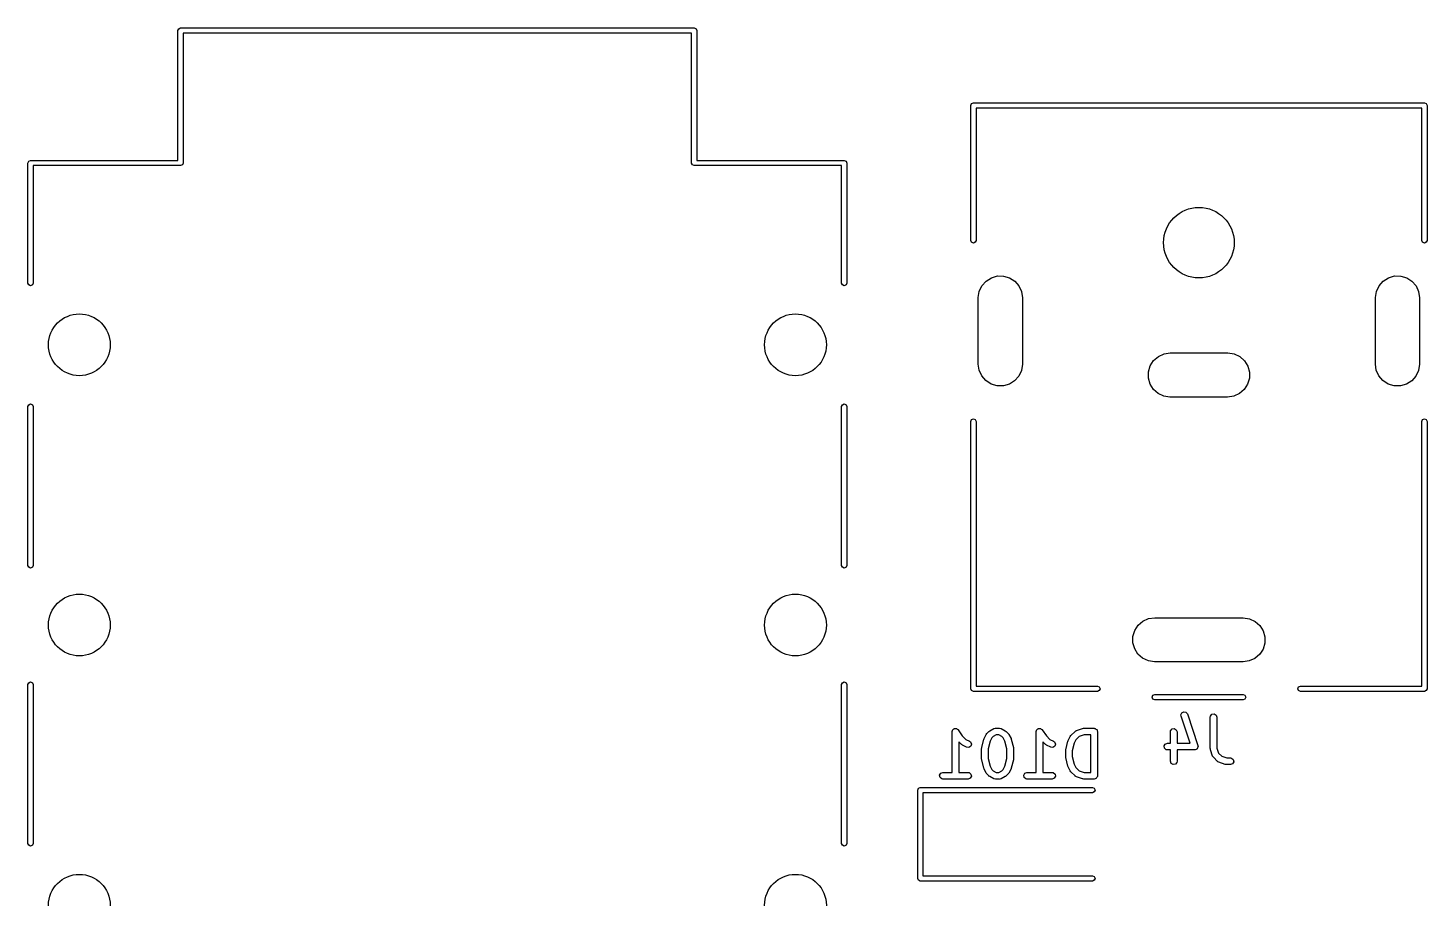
# Model space of a CAD drawing. Extents: x 109 to 192, y -153 to -42.
# Drawn here: x 113.16 to 144.87, y -62.15 to -42.44 of the extents above; entities that cross this region are included whole.
import ezdxf

# ---------------------------------------------------------------- set-up
doc = ezdxf.new("R2010")
doc.units = 0
doc.layers.add('BLACK', color=7, linetype='CONTINUOUS')

msp = doc.modelspace()

# ---------------------------------------------------------------- linework, layer by layer
at = {"layer": 'BLACK', "linetype": 'CONTINUOUS'}
for p, q in [((116.561, -42.495), (116.579, -42.4526)), ((116.579, -42.4526), (116.621, -42.435)), ((116.621, -42.435), (128.261, -42.435)), ((128.261, -42.435), (128.303, -42.4526)), ((128.303, -42.4526), (128.321, -42.495)), ((116.561, -45.435), (116.561, -42.495)), ((128.201, -42.555), (116.681, -42.555)), ((116.681, -42.555), (116.681, -45.495)), ((128.201, -45.495), (128.201, -42.555)), ((128.321, -42.495), (128.321, -45.435)), ((134.53, -44.19), (134.548, -44.1476)), ((134.53, -47.25), (134.53, -44.19)), ((134.548, -44.1476), (134.59, -44.13)), ((134.59, -44.13), (144.81, -44.13)), ((144.75, -44.25), (134.65, -44.25)), ((134.65, -44.25), (134.65, -47.25)), ((144.75, -47.25), (144.75, -44.25)), ((144.81, -44.13), (144.852, -44.1476)), ((144.852, -44.1476), (144.87, -44.19)), ((144.87, -44.19), (144.87, -47.25)), ((113.161, -45.495), (113.179, -45.4526)), ((113.161, -48.215), (113.161, -45.495)), ((113.179, -45.4526), (113.221, -45.435)), ((113.221, -45.435), (116.561, -45.435)), ((116.621, -45.555), (113.281, -45.555)), ((113.281, -45.555), (113.281, -48.215)), ((116.663, -45.5374), (116.621, -45.555)), ((116.681, -45.495), (116.663, -45.5374)), ((128.219, -45.5374), (128.201, -45.495)), ((128.261, -45.555), (128.219, -45.5374)), ((131.601, -45.555), (128.261, -45.555)), ((128.321, -45.435), (131.661, -45.435)), ((131.601, -48.215), (131.601, -45.555)), ((131.661, -45.435), (131.703, -45.4526)), ((131.703, -45.4526), (131.721, -45.495)), ((131.721, -45.495), (131.721, -48.215)), ((134.548, -47.2924), (134.53, -47.25)), ((134.59, -47.31), (134.548, -47.2924)), ((134.632, -47.2924), (134.59, -47.31)), ((134.65, -47.25), (134.632, -47.2924)), ((144.768, -47.2924), (144.75, -47.25)), ((144.81, -47.31), (144.768, -47.2924)), ((144.852, -47.2924), (144.81, -47.31)), ((144.87, -47.25), (144.852, -47.2924)), ((134.782, -48.2755), (134.876, -48.1692)), ((134.876, -48.1692), (134.996, -48.0936)), ((134.996, -48.0936), (135.132, -48.0546)), ((135.132, -48.0546), (135.274, -48.0555)), ((135.274, -48.0555), (135.41, -48.0961)), ((135.41, -48.0961), (135.529, -48.1732)), ((135.529, -48.1732), (135.621, -48.2806)), ((143.782, -48.2755), (143.876, -48.1692)), ((143.876, -48.1692), (143.996, -48.0936)), ((143.996, -48.0936), (144.132, -48.0546)), ((144.132, -48.0546), (144.274, -48.0555)), ((144.274, -48.0555), (144.41, -48.0961)), ((144.41, -48.0961), (144.529, -48.1732)), ((144.529, -48.1732), (144.621, -48.2806)), ((113.179, -48.2574), (113.161, -48.215)), ((113.221, -48.275), (113.179, -48.2574)), ((113.263, -48.2574), (113.221, -48.275)), ((113.281, -48.215), (113.263, -48.2574)), ((131.619, -48.2574), (131.601, -48.215)), ((131.661, -48.275), (131.619, -48.2574)), ((131.703, -48.2574), (131.661, -48.275)), ((131.721, -48.215), (131.703, -48.2574)), ((134.7, -48.5439), (134.722, -48.4038)), ((134.722, -48.4038), (134.782, -48.2755)), ((135.621, -48.2806), (135.68, -48.4097)), ((135.68, -48.4097), (135.7, -48.55)), ((143.7, -48.5439), (143.722, -48.4038)), ((143.722, -48.4038), (143.782, -48.2755)), ((144.621, -48.2806), (144.68, -48.4097)), ((144.68, -48.4097), (144.7, -48.55)), ((134.7, -48.55), (134.7, -48.5439)), ((134.7, -50.05), (134.7, -48.55)), ((135.7, -48.55), (135.7, -50.05)), ((143.7, -48.55), (143.7, -48.5439)), ((143.7, -50.05), (143.7, -48.55)), ((144.7, -48.55), (144.7, -50.05)), ((134.72, -50.1903), (134.7, -50.05)), ((135.7, -50.0561), (135.678, -50.1962)), ((135.7, -50.05), (135.7, -50.0561)), ((138.555, -50.2261), (138.596, -50.0903)), ((138.596, -50.0903), (138.673, -49.9713)), ((138.673, -49.9713), (138.781, -49.8788)), ((138.781, -49.8788), (138.91, -49.8201)), ((138.91, -49.8201), (139.05, -49.8)), ((139.05, -49.8), (140.35, -49.8)), ((140.35, -49.8), (140.356, -49.8)), ((140.356, -49.8), (140.496, -49.8218)), ((140.496, -49.8218), (140.625, -49.8821)), ((140.625, -49.8821), (140.731, -49.9759)), ((140.731, -49.9759), (140.806, -50.0958)), ((140.806, -50.0958), (140.845, -50.2321)), ((143.72, -50.1903), (143.7, -50.05)), ((144.7, -50.0561), (144.678, -50.1962)), ((144.7, -50.05), (144.7, -50.0561)), ((134.779, -50.3194), (134.72, -50.1903)), ((134.871, -50.4268), (134.779, -50.3194)), ((135.618, -50.3245), (135.524, -50.4308)), ((135.678, -50.1962), (135.618, -50.3245)), ((138.555, -50.3679), (138.555, -50.2261)), ((138.594, -50.5042), (138.555, -50.3679)), ((140.845, -50.3739), (140.804, -50.5097)), ((140.845, -50.2321), (140.845, -50.3739)), ((143.779, -50.3194), (143.72, -50.1903)), ((143.871, -50.4268), (143.779, -50.3194)), ((144.618, -50.3245), (144.524, -50.4308)), ((144.678, -50.1962), (144.618, -50.3245)), ((134.99, -50.5039), (134.871, -50.4268)), ((135.126, -50.5445), (134.99, -50.5039)), ((135.268, -50.5454), (135.126, -50.5445)), ((135.404, -50.5064), (135.268, -50.5454)), ((135.524, -50.4308), (135.404, -50.5064)), ((138.669, -50.6241), (138.594, -50.5042)), ((138.775, -50.7179), (138.669, -50.6241)), ((138.904, -50.7782), (138.775, -50.7179)), ((140.619, -50.7212), (140.49, -50.7799)), ((140.727, -50.6287), (140.619, -50.7212)), ((140.804, -50.5097), (140.727, -50.6287)), ((143.99, -50.5039), (143.871, -50.4268)), ((144.126, -50.5445), (143.99, -50.5039)), ((144.268, -50.5454), (144.126, -50.5445)), ((144.404, -50.5064), (144.268, -50.5454)), ((144.524, -50.4308), (144.404, -50.5064)), ((113.161, -51.015), (113.179, -50.9726)), ((113.161, -54.615), (113.161, -51.015)), ((113.179, -50.9726), (113.221, -50.955)), ((113.221, -50.955), (113.263, -50.9726)), ((113.263, -50.9726), (113.281, -51.015)), ((113.281, -51.015), (113.281, -54.615)), ((131.601, -51.015), (131.619, -50.9726)), ((131.601, -54.615), (131.601, -51.015)), ((131.619, -50.9726), (131.661, -50.955)), ((131.661, -50.955), (131.703, -50.9726)), ((131.703, -50.9726), (131.721, -51.015)), ((131.721, -51.015), (131.721, -54.615)), ((139.044, -50.8), (138.904, -50.7782)), ((139.05, -50.8), (139.044, -50.8)), ((140.35, -50.8), (139.05, -50.8)), ((140.49, -50.7799), (140.35, -50.8)), ((134.53, -51.35), (134.548, -51.3076)), ((134.53, -57.41), (134.53, -51.35)), ((134.548, -51.3076), (134.59, -51.29)), ((134.59, -51.29), (134.632, -51.3076)), ((134.632, -51.3076), (134.65, -51.35)), ((134.65, -51.35), (134.65, -57.35)), ((144.75, -51.35), (144.768, -51.3076)), ((144.75, -57.35), (144.75, -51.35)), ((144.768, -51.3076), (144.81, -51.29)), ((144.81, -51.29), (144.852, -51.3076)), ((144.852, -51.3076), (144.87, -51.35)), ((144.87, -51.35), (144.87, -57.41)), ((113.179, -54.6574), (113.161, -54.615)), ((113.221, -54.675), (113.179, -54.6574)), ((113.263, -54.6574), (113.221, -54.675)), ((113.281, -54.615), (113.263, -54.6574)), ((131.619, -54.6574), (131.601, -54.615)), ((131.661, -54.675), (131.619, -54.6574)), ((131.703, -54.6574), (131.661, -54.675)), ((131.721, -54.615), (131.703, -54.6574)), ((138.56, -55.8201), (138.7, -55.8)), ((138.7, -55.8), (140.7, -55.8)), ((140.7, -55.8), (140.706, -55.8)), ((140.706, -55.8), (140.846, -55.8218)), ((138.205, -56.2261), (138.246, -56.0903)), ((138.246, -56.0903), (138.323, -55.9713)), ((138.323, -55.9713), (138.431, -55.8788)), ((138.431, -55.8788), (138.56, -55.8201)), ((140.846, -55.8218), (140.975, -55.8821)), ((140.975, -55.8821), (141.081, -55.9759)), ((141.081, -55.9759), (141.156, -56.0958)), ((141.156, -56.0958), (141.195, -56.2321)), ((138.205, -56.3679), (138.205, -56.2261)), ((138.244, -56.5042), (138.205, -56.3679)), ((141.195, -56.3739), (141.154, -56.5097)), ((141.195, -56.2321), (141.195, -56.3739)), ((138.319, -56.6241), (138.244, -56.5042)), ((138.425, -56.7179), (138.319, -56.6241)), ((138.554, -56.7782), (138.425, -56.7179)), ((140.969, -56.7212), (140.84, -56.7799)), ((141.077, -56.6287), (140.969, -56.7212)), ((141.154, -56.5097), (141.077, -56.6287)), ((138.694, -56.8), (138.554, -56.7782)), ((138.7, -56.8), (138.694, -56.8)), ((140.7, -56.8), (138.7, -56.8)), ((140.84, -56.7799), (140.7, -56.8)), ((113.161, -57.315), (113.179, -57.2726)), ((113.161, -60.915), (113.161, -57.315)), ((113.179, -57.2726), (113.221, -57.255)), ((113.221, -57.255), (113.263, -57.2726)), ((113.263, -57.2726), (113.281, -57.315)), ((113.281, -57.315), (113.281, -60.915)), ((131.601, -57.315), (131.619, -57.2726)), ((131.601, -60.915), (131.601, -57.315)), ((131.619, -57.2726), (131.661, -57.255)), ((131.661, -57.255), (131.703, -57.2726)), ((131.703, -57.2726), (131.721, -57.315)), ((131.721, -57.315), (131.721, -60.915)), ((134.65, -57.35), (137.4, -57.35)), ((137.4, -57.35), (137.442, -57.3676)), ((137.442, -57.3676), (137.46, -57.41)), ((141.94, -57.41), (141.958, -57.3676)), ((141.958, -57.3676), (142, -57.35)), ((142, -57.35), (144.75, -57.35)), ((134.548, -57.4524), (134.53, -57.41)), ((134.59, -57.47), (134.548, -57.4524)), ((137.4, -57.47), (134.59, -57.47)), ((137.442, -57.4524), (137.4, -57.47)), ((137.46, -57.41), (137.442, -57.4524)), ((138.64, -57.6), (138.658, -57.5576)), ((138.658, -57.6424), (138.64, -57.6)), ((138.658, -57.5576), (138.7, -57.54)), ((138.7, -57.66), (138.658, -57.6424)), ((138.7, -57.54), (140.7, -57.54)), ((140.7, -57.66), (138.7, -57.66)), ((140.7, -57.54), (140.742, -57.5576)), ((140.742, -57.6424), (140.7, -57.66)), ((140.742, -57.5576), (140.76, -57.6)), ((140.76, -57.6), (140.742, -57.6424)), ((141.958, -57.4524), (141.94, -57.41)), ((142, -57.47), (141.958, -57.4524)), ((144.81, -57.47), (142, -57.47)), ((144.852, -57.4524), (144.81, -57.47)), ((144.87, -57.41), (144.852, -57.4524)), ((139.292, -58.0027), (139.311, -57.955)), ((139.296, -58.0285), (139.292, -58.0027)), ((139.311, -57.955), (139.356, -57.9306)), ((139.356, -57.9306), (139.406, -57.9409)), ((139.406, -57.9409), (139.438, -57.981)), ((139.438, -57.981), (139.676, -58.6953)), ((139.958, -58.0524), (139.963, -58.0267)), ((139.963, -58.0267), (139.996, -57.9874)), ((139.996, -57.9874), (140.046, -57.9785)), ((140.046, -57.9785), (140.091, -58.0042)), ((140.091, -58.0042), (140.108, -58.0524)), ((134.116, -58.3471), (134.132, -58.3321)), ((134.132, -58.3321), (134.146, -58.3154)), ((134.146, -58.3154), (134.15, -58.3147)), ((134.15, -58.3147), (134.153, -58.3117)), ((134.153, -58.3117), (134.175, -58.3103)), ((134.175, -58.3103), (134.197, -58.3065)), ((134.197, -58.3065), (134.2, -58.3087)), ((134.2, -58.3087), (134.205, -58.3084)), ((134.205, -58.3084), (134.222, -58.3213)), ((134.222, -58.3213), (134.241, -58.3322)), ((134.241, -58.3322), (134.243, -58.3362)), ((134.243, -58.3362), (134.246, -58.3388)), ((134.246, -58.3388), (134.337, -58.4755)), ((134.96, -58.3609), (135.055, -58.3133)), ((135.055, -58.3133), (135.08, -58.3059)), ((135.08, -58.3059), (135.084, -58.3069)), ((135.084, -58.3069), (135.088, -58.3054)), ((135.088, -58.3054), (135.184, -58.3054)), ((135.184, -58.3054), (135.209, -58.3099)), ((135.209, -58.3099), (135.213, -58.3128)), ((135.213, -58.3128), (135.217, -58.3133)), ((135.217, -58.3133), (135.312, -58.3609)), ((136.021, -58.3471), (136.037, -58.3321)), ((136.037, -58.3321), (136.051, -58.3154)), ((136.051, -58.3154), (136.055, -58.3147)), ((136.055, -58.3147), (136.058, -58.3117)), ((136.058, -58.3117), (136.08, -58.3103)), ((136.08, -58.3103), (136.101, -58.3065)), ((136.101, -58.3065), (136.105, -58.3087)), ((136.105, -58.3087), (136.109, -58.3084)), ((136.109, -58.3084), (136.127, -58.3213)), ((136.127, -58.3213), (136.146, -58.3322)), ((136.146, -58.3322), (136.147, -58.3362)), ((136.147, -58.3362), (136.151, -58.3388)), ((136.151, -58.3388), (136.242, -58.4755)), ((136.922, -58.3568), (137.065, -58.3092)), ((137.065, -58.3092), (137.087, -58.3059)), ((137.087, -58.3059), (137.088, -58.3054)), ((137.088, -58.3054), (137.326, -58.3054)), ((137.326, -58.3054), (137.336, -58.3071)), ((137.336, -58.3071), (137.339, -58.3065)), ((137.339, -58.3065), (137.342, -58.3082)), ((137.342, -58.3082), (137.352, -58.3099)), ((137.352, -58.3099), (137.367, -58.3224)), ((137.367, -58.3224), (137.384, -58.3322)), ((137.384, -58.3322), (137.386, -58.3385)), ((137.386, -58.3385), (137.391, -58.3429)), ((137.391, -58.3429), (137.395, -58.3621)), ((139.058, -58.3601), (139.091, -58.3208)), ((139.091, -58.3208), (139.142, -58.3119)), ((139.142, -58.3119), (139.186, -58.3375)), ((139.186, -58.3375), (139.204, -58.3857)), ((139.501, -58.644), (139.296, -58.0285)), ((139.958, -58.7667), (139.958, -58.0524)), ((140.108, -58.0524), (140.108, -58.7545)), ((134.109, -58.3804), (134.113, -58.3547)), ((134.109, -59.3054), (134.109, -58.3804)), ((134.113, -58.3547), (134.116, -58.3514)), ((134.116, -58.3514), (134.116, -58.3471)), ((134.321, -58.6715), (134.259, -58.6091)), ((134.259, -58.6091), (134.259, -59.3054)), ((134.337, -58.4755), (134.419, -58.5568)), ((134.419, -58.5568), (134.503, -58.599)), ((134.503, -58.599), (134.524, -58.6145)), ((134.524, -58.6145), (134.544, -58.6616)), ((134.544, -58.6616), (134.53, -58.7108)), ((134.778, -58.7431), (134.825, -58.5527)), ((134.825, -58.5527), (134.83, -58.5408)), ((134.83, -58.5408), (134.831, -58.5373)), ((134.831, -58.5373), (134.878, -58.4421)), ((134.878, -58.4421), (134.892, -58.4241)), ((134.892, -58.4226), (134.94, -58.375)), ((134.892, -58.4241), (134.892, -58.4226)), ((134.969, -58.597), (134.925, -58.7706)), ((134.94, -58.375), (134.958, -58.3621)), ((134.958, -58.3621), (134.96, -58.3609)), ((135.007, -58.52), (134.969, -58.597)), ((135.038, -58.4896), (135.007, -58.52)), ((135.106, -58.4554), (135.038, -58.4896)), ((135.166, -58.4554), (135.106, -58.4554)), ((135.234, -58.4896), (135.166, -58.4554)), ((135.265, -58.52), (135.234, -58.4896)), ((135.303, -58.597), (135.265, -58.52)), ((135.347, -58.7706), (135.303, -58.597)), ((135.312, -58.3609), (135.33, -58.3743)), ((135.33, -58.3743), (135.332, -58.375)), ((135.332, -58.375), (135.38, -58.4226)), ((135.38, -58.4226), (135.392, -58.441)), ((135.392, -58.441), (135.394, -58.4421)), ((135.394, -58.4421), (135.441, -58.5373)), ((135.441, -58.5373), (135.445, -58.5497)), ((135.445, -58.5497), (135.447, -58.5527)), ((135.447, -58.5527), (135.494, -58.7431)), ((136.013, -58.3804), (136.018, -58.3547)), ((136.013, -59.3054), (136.013, -58.3804)), ((136.018, -58.3547), (136.021, -58.3514)), ((136.021, -58.3514), (136.021, -58.3471)), ((136.226, -58.6715), (136.163, -58.6091)), ((136.163, -58.6091), (136.163, -59.3054)), ((136.242, -58.4755), (136.323, -58.5568)), ((136.323, -58.5568), (136.408, -58.599)), ((136.408, -58.599), (136.429, -58.6145)), ((136.429, -58.6145), (136.449, -58.6616)), ((136.449, -58.6616), (136.434, -58.7108)), ((136.682, -58.7908), (136.73, -58.6003)), ((136.73, -58.6003), (136.735, -58.5885)), ((136.735, -58.5885), (136.736, -58.5849)), ((136.736, -58.5849), (136.783, -58.4897)), ((136.783, -58.4897), (136.797, -58.4717)), ((136.797, -58.4702), (136.892, -58.375)), ((136.797, -58.4717), (136.797, -58.4702)), ((136.873, -58.6447), (136.83, -58.8182)), ((136.912, -58.5677), (136.873, -58.6447)), ((136.892, -58.375), (136.914, -58.36)), ((136.986, -58.4936), (136.912, -58.5677)), ((136.914, -58.36), (136.918, -58.3596)), ((136.918, -58.3596), (136.922, -58.3568)), ((137.101, -58.4554), (136.986, -58.4936)), ((137.251, -58.4554), (137.101, -58.4554)), ((137.251, -59.3054), (137.251, -58.4554)), ((137.395, -58.3621), (137.401, -58.3804)), ((137.401, -58.3804), (137.401, -59.3804)), ((138.912, -58.706), (138.938, -58.6616)), ((138.938, -58.6616), (138.986, -58.644)), ((138.986, -58.644), (139.054, -58.644)), ((139.054, -58.3857), (139.058, -58.3601)), ((139.054, -58.644), (139.054, -58.3857)), ((139.204, -58.3857), (139.204, -58.644)), ((139.204, -58.644), (139.501, -58.644)), ((134.323, -58.6722), (134.321, -58.6715)), ((134.341, -58.6856), (134.323, -58.6722)), ((134.436, -58.7332), (134.341, -58.6856)), ((134.487, -58.739), (134.436, -58.7332)), ((134.53, -58.7108), (134.487, -58.739)), ((134.775, -58.7613), (134.778, -58.7466)), ((134.775, -58.9994), (134.775, -58.7613)), ((134.778, -58.7466), (134.778, -58.7431)), ((134.925, -58.7706), (134.925, -58.9902)), ((135.347, -58.9902), (135.347, -58.7706)), ((135.494, -58.7431), (135.496, -58.7581)), ((135.496, -58.7581), (135.497, -58.7613)), ((135.497, -58.7613), (135.497, -58.9994)), ((136.227, -58.6722), (136.226, -58.6715)), ((136.245, -58.6856), (136.227, -58.6722)), ((136.341, -58.7332), (136.245, -58.6856)), ((136.392, -58.739), (136.341, -58.7332)), ((136.434, -58.7108), (136.392, -58.739)), ((136.68, -58.809), (136.683, -58.7942)), ((136.68, -58.9518), (136.68, -58.809)), ((136.681, -58.9551), (136.68, -58.9518)), ((136.682, -58.97), (136.681, -58.9551)), ((136.683, -58.7942), (136.682, -58.7908)), ((136.73, -59.1605), (136.682, -58.97)), ((136.83, -58.8182), (136.83, -58.9426)), ((136.83, -58.9426), (136.873, -59.1161)), ((138.921, -58.7565), (138.912, -58.706)), ((138.96, -58.7895), (138.921, -58.7565)), ((138.986, -58.794), (138.96, -58.7895)), ((139.054, -58.794), (138.986, -58.794)), ((139.054, -59.0524), (139.054, -58.794)), ((139.605, -58.794), (139.204, -58.794)), ((139.204, -58.794), (139.204, -59.0524)), ((139.61, -58.7921), (139.605, -58.794)), ((139.616, -58.7932), (139.61, -58.7921)), ((139.634, -58.7835), (139.616, -58.7932)), ((139.653, -58.7765), (139.634, -58.7835)), ((139.656, -58.7715), (139.653, -58.7765)), ((139.661, -58.7688), (139.656, -58.7715)), ((139.668, -58.7498), (139.661, -58.7688)), ((139.679, -58.7321), (139.668, -58.7498)), ((139.676, -58.6953), (139.68, -58.7211)), ((139.68, -58.7211), (139.678, -58.7264)), ((139.678, -58.7264), (139.679, -58.7321)), ((139.959, -58.7682), (139.958, -58.7667)), ((139.962, -58.7904), (139.959, -58.7682)), ((140.01, -58.9332), (139.962, -58.7904)), ((140.013, -58.9368), (140.01, -58.9332)), ((140.013, -58.9412), (140.013, -58.9368)), ((140.028, -58.9626), (140.013, -58.9412)), ((140.123, -59.0578), (140.028, -58.9626)), ((140.108, -58.7545), (140.147, -58.869)), ((140.147, -58.869), (140.217, -58.9392)), ((140.217, -58.9392), (140.331, -58.9774)), ((140.331, -58.9774), (140.414, -58.9774)), ((140.414, -58.9774), (140.44, -58.9819)), ((134.776, -59.0027), (134.775, -58.9994)), ((134.778, -59.0176), (134.776, -59.0027)), ((134.825, -59.2081), (134.778, -59.0176)), ((134.827, -59.211), (134.825, -59.2081)), ((134.831, -59.2234), (134.827, -59.211)), ((134.878, -59.3187), (134.831, -59.2234)), ((134.925, -58.9902), (134.969, -59.1637)), ((134.969, -59.1637), (135.007, -59.2407)), ((135.007, -59.2407), (135.038, -59.2711)), ((135.038, -59.2711), (135.106, -59.3054)), ((135.166, -59.3054), (135.234, -59.2711)), ((135.234, -59.2711), (135.265, -59.2407)), ((135.265, -59.2407), (135.303, -59.1637)), ((135.303, -59.1637), (135.347, -58.9902)), ((135.441, -59.2234), (135.394, -59.3187)), ((135.442, -59.2199), (135.441, -59.2234)), ((135.447, -59.2081), (135.442, -59.2199)), ((135.494, -59.0176), (135.447, -59.2081)), ((135.497, -58.9994), (135.494, -59.0142)), ((135.494, -59.0142), (135.494, -59.0176)), ((136.732, -59.1634), (136.73, -59.1605)), ((136.736, -59.1758), (136.732, -59.1634)), ((136.783, -59.2711), (136.736, -59.1758)), ((136.784, -59.2722), (136.783, -59.2711)), ((136.797, -59.2906), (136.784, -59.2722)), ((136.892, -59.3858), (136.797, -59.2906)), ((136.873, -59.1161), (136.912, -59.1931)), ((136.912, -59.1931), (136.986, -59.2672)), ((136.986, -59.2672), (137.101, -59.3054)), ((139.071, -59.1006), (139.054, -59.0524)), ((139.116, -59.1262), (139.071, -59.1006)), ((139.166, -59.1173), (139.116, -59.1262)), ((139.199, -59.078), (139.166, -59.1173)), ((139.204, -59.0524), (139.199, -59.078)), ((140.127, -59.0597), (140.123, -59.0578)), ((140.13, -59.0635), (140.127, -59.0597)), ((140.152, -59.0759), (140.13, -59.0635)), ((140.295, -59.1235), (140.152, -59.0759)), ((140.297, -59.1235), (140.295, -59.1235)), ((140.319, -59.1274), (140.297, -59.1235)), ((140.414, -59.1274), (140.319, -59.1274)), ((140.462, -59.1098), (140.414, -59.1274)), ((140.44, -58.9819), (140.479, -59.0149)), ((140.488, -59.0654), (140.462, -59.1098)), ((140.479, -59.0149), (140.488, -59.0654)), ((133.824, -59.3674), (133.85, -59.3229)), ((133.833, -59.4179), (133.824, -59.3674)), ((133.872, -59.4509), (133.833, -59.4179)), ((133.85, -59.3229), (133.898, -59.3054)), ((133.898, -59.4554), (133.872, -59.4509)), ((133.898, -59.3054), (134.109, -59.3054)), ((134.469, -59.4554), (133.898, -59.4554)), ((134.259, -59.3054), (134.469, -59.3054)), ((134.469, -59.3054), (134.495, -59.3099)), ((134.518, -59.4378), (134.469, -59.4554)), ((134.495, -59.3099), (134.534, -59.3429)), ((134.543, -59.3934), (134.518, -59.4378)), ((134.534, -59.3429), (134.543, -59.3934)), ((134.88, -59.3198), (134.878, -59.3187)), ((134.892, -59.3382), (134.88, -59.3198)), ((134.94, -59.3858), (134.892, -59.3382)), ((134.942, -59.3865), (134.94, -59.3858)), ((134.96, -59.3998), (134.942, -59.3865)), ((135.055, -59.4475), (134.96, -59.3998)), ((135.059, -59.448), (135.055, -59.4475)), ((135.063, -59.4509), (135.059, -59.448)), ((135.088, -59.4554), (135.063, -59.4509)), ((135.184, -59.4554), (135.088, -59.4554)), ((135.106, -59.3054), (135.166, -59.3054)), ((135.188, -59.4538), (135.184, -59.4554)), ((135.192, -59.4549), (135.188, -59.4538)), ((135.217, -59.4475), (135.192, -59.4549)), ((135.312, -59.3998), (135.217, -59.4475)), ((135.314, -59.3987), (135.312, -59.3998)), ((135.332, -59.3858), (135.314, -59.3987)), ((135.38, -59.3382), (135.332, -59.3858)), ((135.394, -59.3187), (135.38, -59.3367)), ((135.38, -59.3367), (135.38, -59.3382)), ((135.729, -59.3674), (135.754, -59.3229)), ((135.738, -59.4179), (135.729, -59.3674)), ((135.777, -59.4509), (135.738, -59.4179)), ((135.754, -59.3229), (135.803, -59.3054)), ((135.803, -59.4554), (135.777, -59.4509)), ((135.803, -59.3054), (136.013, -59.3054)), ((136.374, -59.4554), (135.803, -59.4554)), ((136.163, -59.3054), (136.374, -59.3054)), ((136.374, -59.3054), (136.4, -59.3099)), ((136.422, -59.4378), (136.374, -59.4554)), ((136.4, -59.3099), (136.439, -59.3429)), ((136.448, -59.3934), (136.422, -59.4378)), ((136.439, -59.3429), (136.448, -59.3934)), ((136.897, -59.3877), (136.892, -59.3858)), ((136.899, -59.3915), (136.897, -59.3877)), ((136.922, -59.4039), (136.899, -59.3915)), ((137.065, -59.4515), (136.922, -59.4039)), ((137.066, -59.4515), (137.065, -59.4515)), ((137.088, -59.4554), (137.066, -59.4515)), ((137.326, -59.4554), (137.088, -59.4554)), ((137.101, -59.3054), (137.251, -59.3054)), ((137.345, -59.4487), (137.326, -59.4554)), ((137.364, -59.4453), (137.345, -59.4487)), ((137.368, -59.4401), (137.364, -59.4453)), ((137.375, -59.4378), (137.368, -59.4401)), ((137.384, -59.421), (137.375, -59.4378)), ((137.397, -59.406), (137.384, -59.421)), ((137.399, -59.3963), (137.397, -59.406)), ((137.4, -59.3934), (137.399, -59.3963)), ((137.401, -59.3804), (137.4, -59.3901)), ((137.4, -59.3901), (137.4, -59.3934)), ((133.326, -59.706), (133.344, -59.6636)), ((133.326, -61.706), (133.326, -59.706)), ((133.344, -59.6636), (133.386, -59.646)), ((133.386, -59.646), (137.286, -59.646)), ((137.286, -59.766), (133.446, -59.766)), ((133.446, -59.766), (133.446, -61.646)), ((137.286, -59.646), (137.328, -59.6636)), ((137.328, -59.7484), (137.286, -59.766)), ((137.328, -59.6636), (137.346, -59.706)), ((137.346, -59.706), (137.328, -59.7484)), ((113.179, -60.9574), (113.161, -60.915)), ((113.221, -60.975), (113.179, -60.9574)), ((113.263, -60.9574), (113.221, -60.975)), ((113.281, -60.915), (113.263, -60.9574)), ((131.619, -60.9574), (131.601, -60.915)), ((131.661, -60.975), (131.619, -60.9574)), ((131.703, -60.9574), (131.661, -60.975)), ((131.721, -60.915), (131.703, -60.9574)), ((133.344, -61.7484), (133.326, -61.706)), ((133.386, -61.766), (133.344, -61.7484)), ((137.286, -61.766), (133.386, -61.766)), ((133.446, -61.646), (137.286, -61.646)), ((137.286, -61.646), (137.328, -61.6636)), ((137.328, -61.7484), (137.286, -61.766)), ((137.328, -61.6636), (137.346, -61.706)), ((137.346, -61.706), (137.328, -61.7484))]:
    msp.add_line(p, q, dxfattribs=at)
at = {"layer": 'BLACK'}
for centre, radius in [((139.7, -47.3), 0.8), ((114.326, -49.615), 0.7), ((130.556, -49.615), 0.7), ((114.326, -55.965), 0.7), ((130.556, -55.965), 0.7), ((114.326, -62.315), 0.7), ((130.556, -62.315), 0.7)]:
    msp.add_circle(centre, radius, dxfattribs=at)

doc.saveas('drawing.dxf')
